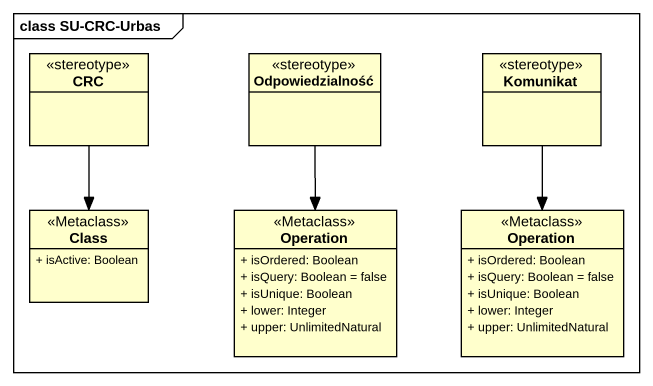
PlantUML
@startuml
mainframe class SU-CRC-Urbas
hide circle
hide empty members
skinparam classAttributeIconSize 0
class CRC <<stereotype>>
class Odpowiedzialność <<stereotype>>
class Komunikat <<stereotype>>
class "Class" as Class_ <<Metaclass>> {
  + isActive: Boolean
}
class Operation <<Metaclass>> {
  + isOrdered: Boolean
  + isQuery: Boolean = false
  + isUnique: Boolean
  + lower: Integer
  + upper: UnlimitedNatural
}
class "Operation" as Operation_2 <<Metaclass>> {
  + isOrdered: Boolean
  + isQuery: Boolean = false
  + isUnique: Boolean
  + lower: Integer
  + upper: UnlimitedNatural
}
CRC --> Class_
Odpowiedzialność --> Operation
Komunikat --> Operation_2
@enduml
